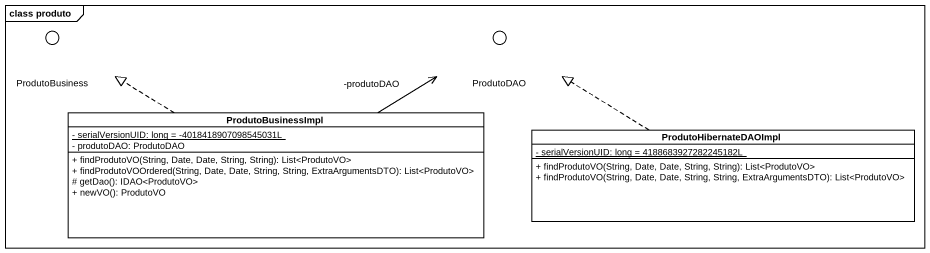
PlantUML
@startuml
mainframe class produto
allowmixing
hide circle
hide empty members
skinparam classAttributeIconSize 0
() ProdutoBusiness <<interface>>
() ProdutoDAO <<interface>>
class ProdutoBusinessImpl {
  {static} - serialVersionUID: long = -4018418907098545031L
  - produtoDAO: ProdutoDAO
  + findProdutoVO(String, Date, Date, String, String): List<ProdutoVO>
  + findProdutoVOOrdered(String, Date, Date, String, String, ExtraArgumentsDTO): List<ProdutoVO>
  # getDao(): IDAO<ProdutoVO>
  + newVO(): ProdutoVO
}
class ProdutoHibernateDAOImpl {
  {static} - serialVersionUID: long = 4188683927282245182L
  + findProdutoVO(String, Date, Date, String, String): List<ProdutoVO>
  + findProdutoVO(String, Date, Date, String, String, ExtraArgumentsDTO): List<ProdutoVO>
}
ProdutoBusinessImpl .up.|> ProdutoBusiness
ProdutoBusinessImpl -up-> "-produtoDAO" ProdutoDAO
ProdutoHibernateDAOImpl .up.|> ProdutoDAO
@enduml
